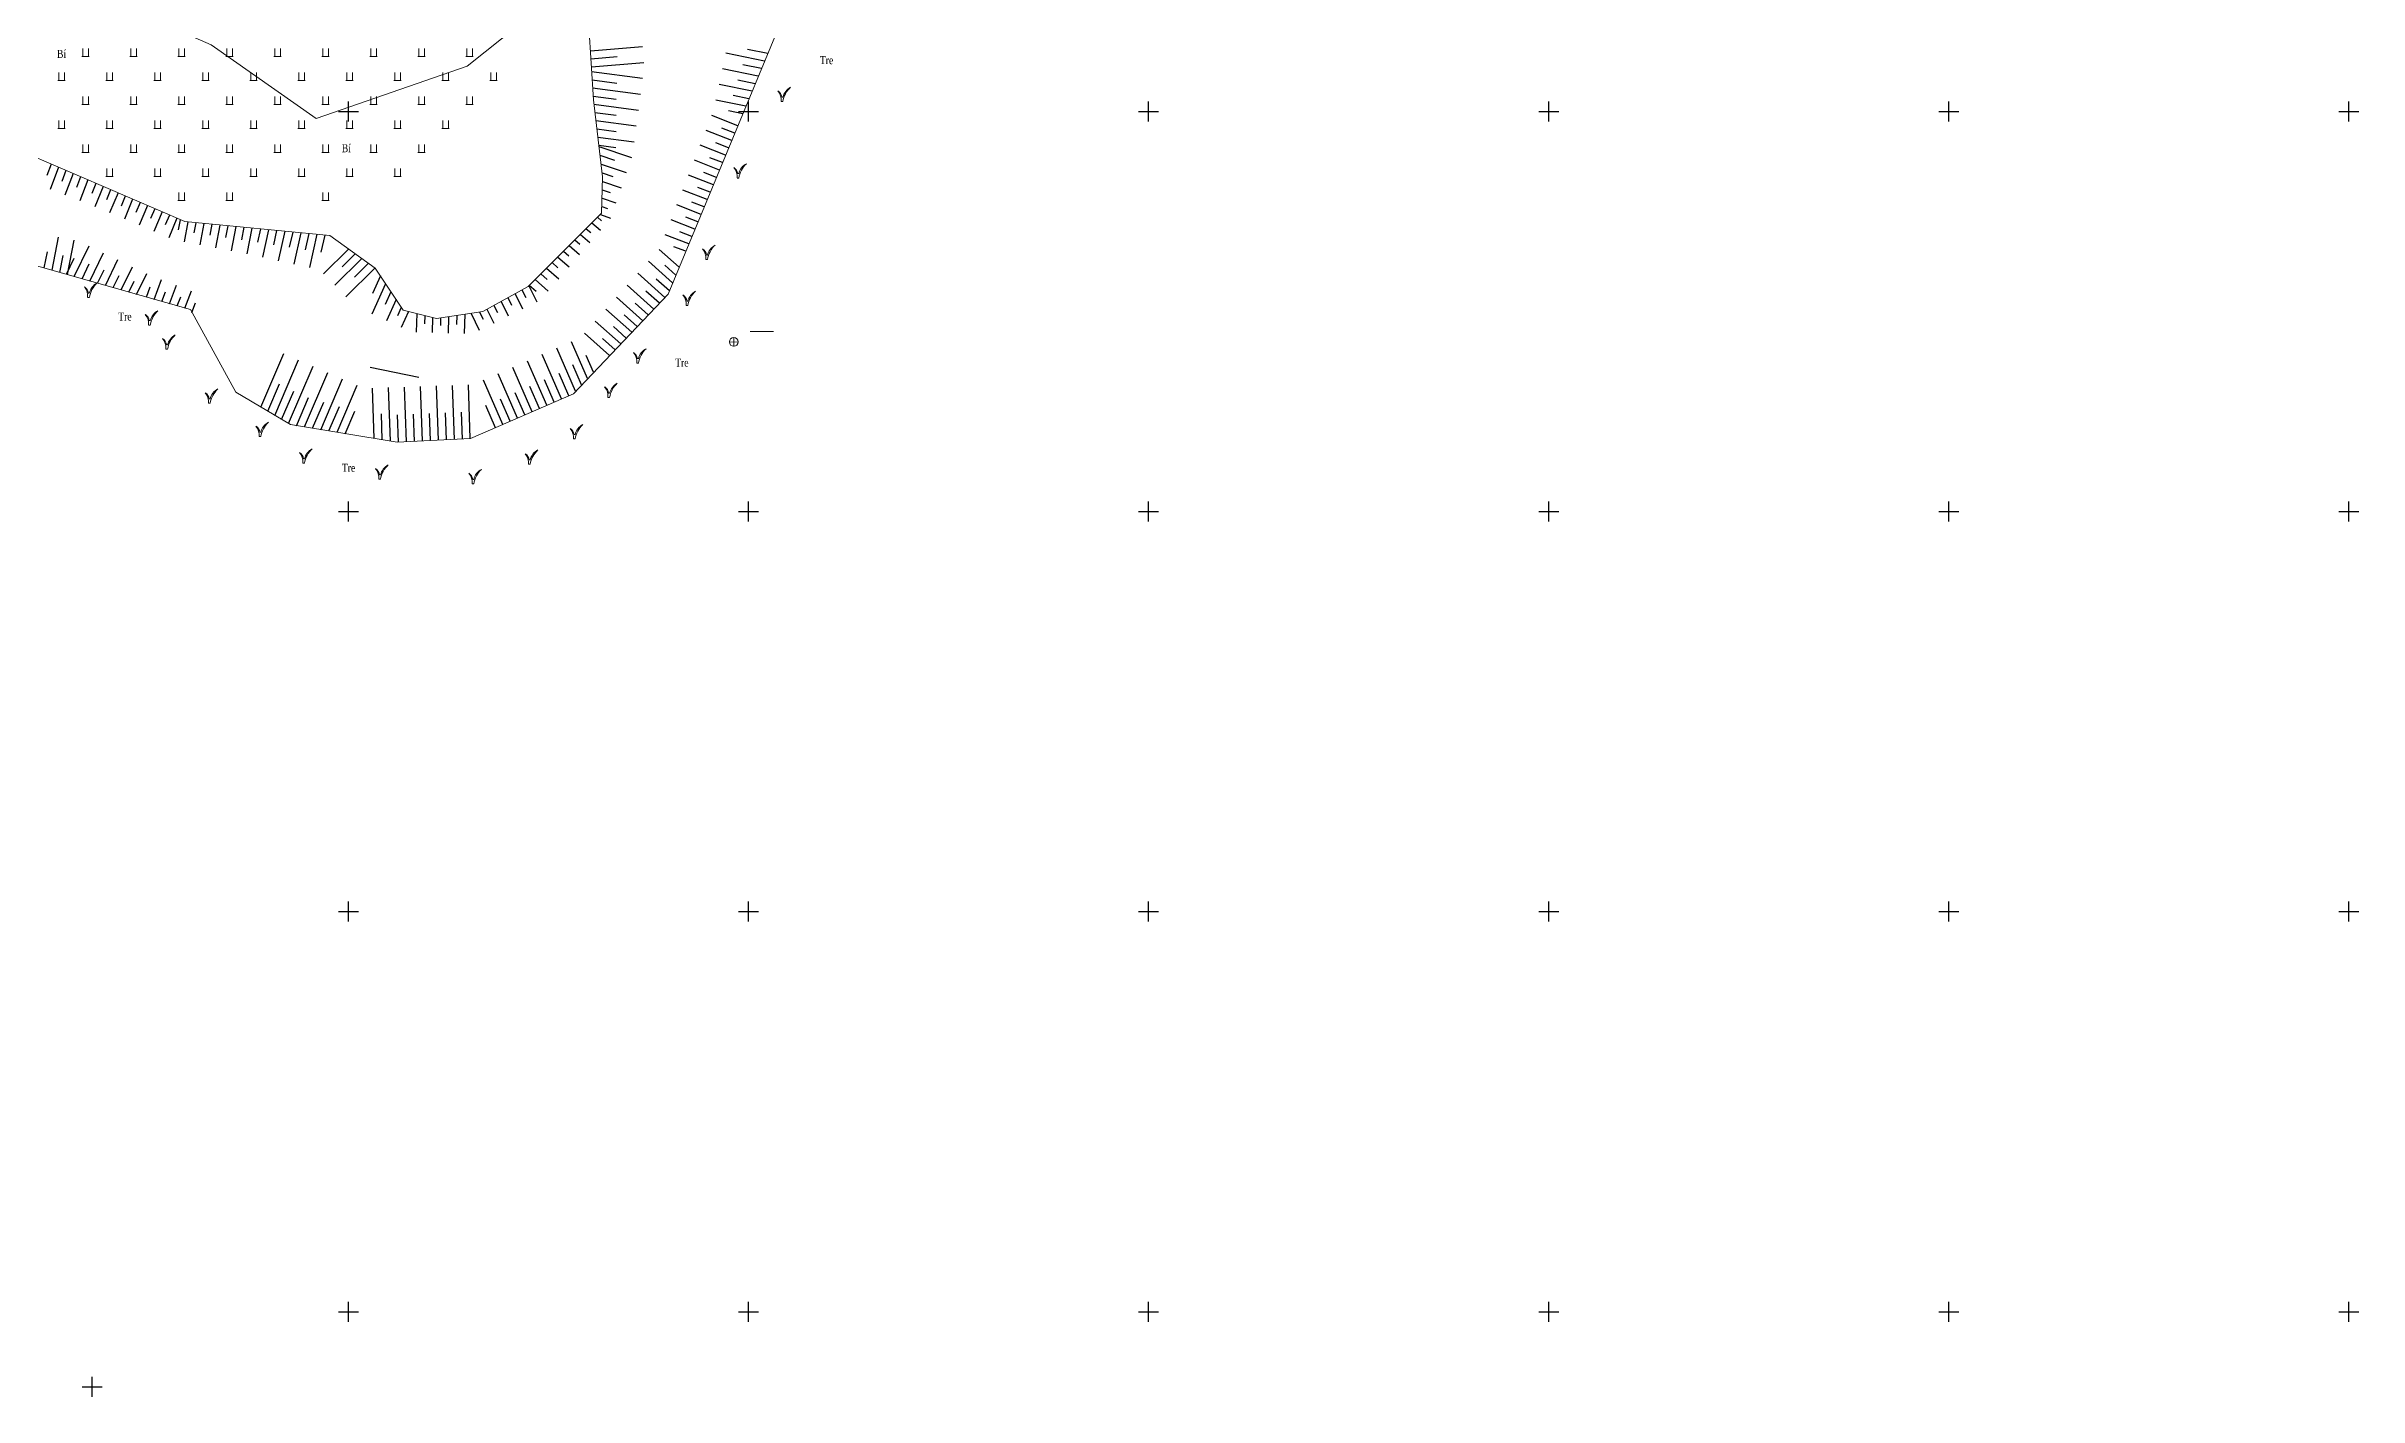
# Model space of a CAD drawing. Header units: metres. Extents: x 585499 to 586851, y 1565849 to 1566901.
# Drawn here: x 586262.2 to 586551.2, y 1566039.4 to 1566208.1 of the extents above; entities that cross this region are included whole.
import ezdxf

# ---------------------------------------------------------------- set-up
doc = ezdxf.new("R2010")
doc.units = ezdxf.units.M
for name, color, linetype, lineweight in [('59', 7, 'Continuous', 0), ('chem', 50, 'Continuous', 0), ('Coso', 7, 'Continuous', 0), ('duong bo', 97, 'Continuous', 0), ('Ghi chu', 2, 'Continuous', 5), ('text', 7, 'Continuous', 0), ('ThucVat', 90, 'Continuous', 0), ('thuy van', 111, 'Continuous', 0)]:
    doc.layers.add(name, color=color, linetype=linetype, lineweight=lineweight)
doc.layers.add('K_HUNG', color=7, linetype='Continuous')
doc.layers.add('taluy', color=15, linetype='Continuous')
doc.styles.add('ghi chu', font='times.ttf', dxfattribs={"height": 1})
doc.styles.get("Standard").update_dxf_attribs({"font": 'simplex.shx'})
doc.dimstyles.get("Standard").update_dxf_attribs({"dimtxt": 0.18, "dimasz": 0.18, "dimexe": 0.18, "dimexo": 0.0625, "dimgap": 0.09, "dimtad": 0, "dimtih": 1, "dimtoh": 1, "dimdec": 4, "dimzin": 0, "dimdsep": 46, "dimtxsty": 'Standard', "dimcen": 0.09, "dimadec": 0, "dimazin": 0, "dimtfac": 1, "dimtdec": 4, "dimtofl": 0, "dimtmove": 0, "dimatfit": 3, "dimfxl": 1, "dimtolj": 1, "dimtzin": 0, "dimarcsym": 0})

# ---------------------------------------------------------------- blocks, each defined once
blk = doc.blocks.new('fdsa')
at = {"layer": 'ThucVat', "color": 8}
for p, q in [((586981.43, 1565459.99), (586981.43, 1565458.99)), ((586982.13, 1565459.99), (586982.13, 1565458.99))]:
    blk.add_line(p, q, dxfattribs=at)
blk.add_lwpolyline([(586981.33, 1565458.99), (586982.23, 1565458.99)], dxfattribs=at)
blk = doc.blocks.new('tre')
at = {"layer": 'Ghi chu', "color": 8}
blk.add_line((-0.5, 2.2), (0, 2.2), dxfattribs=at)
at = {"layer": 'Ghi chu'}
blk.add_line((-0.8, 0), (0, 0), dxfattribs=at)
at = {"layer": 'Ghi chu', "color": 8}
for centre, major_axis, start_param, end_param in [((-4.8, 1.6), (3.08, 3.08), 5.627469, 6.498728), ((-7.9, 0.7), (-5.02, 5.02), 3.830367, 4.628632), ((7.6, 0.3), (-5.53, 5.53), -0.284539, 0.544452), ((12.6, -2.1), (-9.02, 9.02), -0.027251, 0.620222)]:
    blk.add_ellipse(centre, major_axis=major_axis, ratio=1, start_param=start_param, end_param=end_param, dxfattribs=at)
blk = doc.blocks.new('06')
at = {"layer": '59', "color": 6, "linetype": 'Continuous'}
for p, q in [((1.6, -1.6), (-1.6, 1.6)), ((-1.6, -1.6), (1.5, 1.6))]:
    blk.add_line(p, q, dxfattribs=at)
blk.add_circle((0, 0), 2.2, dxfattribs=at)

msp = doc.modelspace()

# ---------------------------------------------------------------- linework, layer by layer
at = {"layer": 'chem', "color": 8}
msp.add_line((586350.2, 1566172.52), (586353.11, 1566172.52), dxfattribs=at)
at = {"layer": 'duong bo', "color": 8, "elevation": 14.25}
msp.add_lwpolyline([(586258.3, 1566220.67), (586265.05, 1566226.07), (586278, 1566229.79), (586300.38, 1566227.2), (586322.04, 1566223.78), (586323.15, 1566223.45), (586321.38, 1566210.88), (586314.83, 1566205.64), (586295.96, 1566199.1), (586282.81, 1566208.34), (586269, 1566214.42), (586258.3, 1566220.67)], dxfattribs=at)
at = {"layer": 'K_HUNG', "color": 8}
for p, q in [((586300, 1566198.75), (586300, 1566201.25)), ((586350, 1566198.75), (586350, 1566201.25)), ((586400, 1566198.75), (586400, 1566201.25)), ((586450, 1566198.75), (586450, 1566201.25)), ((586500, 1566198.75), (586500, 1566201.25)), ((586550, 1566198.75), (586550, 1566201.25)), ((586298.75, 1566200), (586301.25, 1566200)), ((586348.75, 1566200), (586351.25, 1566200)), ((586398.75, 1566200), (586401.25, 1566200)), ((586448.75, 1566200), (586451.25, 1566200)), ((586498.75, 1566200), (586501.25, 1566200)), ((586548.75, 1566200), (586551.25, 1566200)), ((586298.75, 1566150), (586301.25, 1566150)), ((586300, 1566148.75), (586300, 1566151.25)), ((586348.75, 1566150), (586351.25, 1566150)), ((586350, 1566148.75), (586350, 1566151.25)), ((586398.75, 1566150), (586401.25, 1566150)), ((586400, 1566148.75), (586400, 1566151.25)), ((586448.75, 1566150), (586451.25, 1566150)), ((586450, 1566148.75), (586450, 1566151.25)), ((586498.75, 1566150), (586501.25, 1566150)), ((586500, 1566148.75), (586500, 1566151.25)), ((586548.75, 1566150), (586551.25, 1566150)), ((586550, 1566148.75), (586550, 1566151.25)), ((586298.75, 1566100), (586301.25, 1566100)), ((586300, 1566098.75), (586300, 1566101.25)), ((586348.75, 1566100), (586351.25, 1566100)), ((586350, 1566098.75), (586350, 1566101.25)), ((586398.75, 1566100), (586401.25, 1566100)), ((586400, 1566098.75), (586400, 1566101.25)), ((586448.75, 1566100), (586451.25, 1566100)), ((586450, 1566098.75), (586450, 1566101.25)), ((586498.75, 1566100), (586501.25, 1566100)), ((586500, 1566098.75), (586500, 1566101.25)), ((586548.75, 1566100), (586551.25, 1566100)), ((586550, 1566098.75), (586550, 1566101.25)), ((586300, 1566048.75), (586300, 1566051.25)), ((586350, 1566048.75), (586350, 1566051.25)), ((586400, 1566048.75), (586400, 1566051.25)), ((586450, 1566048.75), (586450, 1566051.25)), ((586500, 1566048.75), (586500, 1566051.25)), ((586550, 1566048.75), (586550, 1566051.25)), ((586298.75, 1566050), (586301.25, 1566050)), ((586348.75, 1566050), (586351.25, 1566050)), ((586398.75, 1566050), (586401.25, 1566050)), ((586448.75, 1566050), (586451.25, 1566050)), ((586498.75, 1566050), (586501.25, 1566050)), ((586548.75, 1566050), (586551.25, 1566050)), ((586266.7, 1566040.63), (586269.2, 1566040.63)), ((586267.95, 1566039.38), (586267.95, 1566041.88))]:
    msp.add_line(p, q, dxfattribs=at)
at = {"layer": 'taluy', "color": 8}
for p, q in [((586330.22, 1566207.57), (586336.74, 1566208.12)), ((586330.28, 1566206.58), (586333.55, 1566206.85)), ((586351.99, 1566206.3), (586347.13, 1566207.3)), ((586352.38, 1566207.24), (586349.86, 1566207.76)), ((586330.34, 1566205.58), (586336.91, 1566206.12)), ((586330.38, 1566204.98), (586336.74, 1566204.14)), ((586330.44, 1566203.96), (586333.53, 1566203.55)), ((586351.21, 1566204.41), (586346.73, 1566205.34)), ((586351.6, 1566205.36), (586349.27, 1566205.84)), ((586330.5, 1566202.94), (586336.48, 1566202.15)), ((586330.56, 1566201.93), (586333.46, 1566201.54)), ((586349.65, 1566200.65), (586345.92, 1566201.42)), ((586350.43, 1566202.53), (586346.33, 1566203.38)), ((586350.04, 1566201.59), (586348.08, 1566202)), ((586350.82, 1566203.47), (586348.67, 1566203.92)), ((586330.65, 1566200.9), (586336.22, 1566200.17)), ((586330.78, 1566199.88), (586333.43, 1566199.53)), ((586330.9, 1566198.85), (586335.96, 1566198.19)), ((586348.65, 1566198.22), (586345.42, 1566199.49)), ((586349.26, 1566199.71), (586347.49, 1566200.08)), ((586331.03, 1566197.83), (586333.43, 1566197.51)), ((586331.15, 1566196.8), (586335.7, 1566196.21)), ((586331.27, 1566195.78), (586333.42, 1566195.5)), ((586331.29, 1566195.63), (586335.34, 1566194.25)), ((586347.12, 1566194.53), (586343.96, 1566195.77)), ((586347.88, 1566196.38), (586344.69, 1566197.63)), ((586347.5, 1566195.45), (586345.91, 1566196.08)), ((586348.26, 1566197.3), (586346.66, 1566197.93)), ((586262.82, 1566193.42), (586262.28, 1566192)), ((586263.73, 1566193.02), (586262.68, 1566190.24)), ((586264.65, 1566192.63), (586264.14, 1566191.25)), ((586331.42, 1566194.53), (586333.22, 1566193.91)), ((586331.56, 1566193.43), (586334.69, 1566192.35)), ((586346.35, 1566192.68), (586343.23, 1566193.91)), ((586346.73, 1566193.6), (586345.16, 1566194.22)), ((586265.57, 1566192.23), (586264.55, 1566189.53)), ((586266.49, 1566191.83), (586265.99, 1566190.51)), ((586267.41, 1566191.44), (586266.42, 1566188.82)), ((586268.42, 1566191), (586267.89, 1566189.74)), ((586269.34, 1566190.61), (586268.28, 1566188.08)), ((586270.26, 1566190.21), (586269.73, 1566188.95)), ((586271.18, 1566189.82), (586270.13, 1566187.31)), ((586331.69, 1566192.32), (586333.03, 1566191.87)), ((586331.71, 1566190.2), (586332.71, 1566189.86)), ((586331.74, 1566191.25), (586334.05, 1566190.46)), ((586344.82, 1566188.98), (586341.76, 1566190.18)), ((586345.59, 1566190.83), (586342.5, 1566192.04)), ((586345.2, 1566189.91), (586343.67, 1566190.51)), ((586345.97, 1566191.76), (586344.41, 1566192.37)), ((586272.09, 1566189.42), (586271.57, 1566188.17)), ((586273.01, 1566189.03), (586271.97, 1566186.54)), ((586273.93, 1566188.63), (586273.41, 1566187.39)), ((586274.85, 1566188.23), (586273.82, 1566185.77)), ((586275.77, 1566187.84), (586275.25, 1566186.61)), ((586276.69, 1566187.44), (586275.66, 1566185)), ((586277.6, 1566187.05), (586277.09, 1566185.83)), ((586278.52, 1566186.65), (586277.51, 1566184.22)), ((586331.12, 1566186.77), (586331.62, 1566186.34)), ((586331.47, 1566187.12), (586332.75, 1566186.68)), ((586331.65, 1566188.11), (586332.36, 1566187.87)), ((586331.68, 1566189.16), (586333.4, 1566188.57)), ((586344.05, 1566187.14), (586341.03, 1566188.32)), ((586343.67, 1566186.21), (586342.17, 1566186.8)), ((586344.44, 1566188.06), (586342.92, 1566188.66)), ((586262.93, 1566180.16), (586263.74, 1566184.29)), ((586264.86, 1566179.61), (586265.71, 1566183.9)), ((586278.95, 1566186.47), (586278.7, 1566185.19)), ((586279.91, 1566186.19), (586279.43, 1566183.72)), ((586280.91, 1566186.09), (586280.66, 1566184.81)), ((586281.91, 1566186), (586281.4, 1566183.34)), ((586282.92, 1566185.9), (586282.65, 1566184.52)), ((586283.92, 1566185.8), (586283.36, 1566182.95)), ((586284.92, 1566185.71), (586284.63, 1566184.24)), ((586285.92, 1566185.61), (586285.32, 1566182.57)), ((586286.92, 1566185.52), (586286.61, 1566183.95)), ((586287.92, 1566185.42), (586287.29, 1566182.19)), ((586289, 1566185.32), (586288.63, 1566183.65)), ((586290, 1566185.22), (586289.24, 1566181.77)), ((586291, 1566185.13), (586290.61, 1566183.34)), ((586292.01, 1566185.03), (586291.19, 1566181.34)), ((586293.01, 1566184.93), (586292.59, 1566183.03)), ((586294.01, 1566184.84), (586293.15, 1566180.91)), ((586295.02, 1566184.74), (586294.57, 1566182.72)), ((586296.02, 1566184.65), (586295.1, 1566180.48)), ((586297.02, 1566184.55), (586296.55, 1566182.41)), ((586328.27, 1566183.94), (586328.89, 1566183.4)), ((586328.98, 1566184.64), (586330.17, 1566183.63)), ((586329.69, 1566185.35), (586330.26, 1566184.87)), ((586330.4, 1566186.06), (586331.47, 1566185.15)), ((586342.52, 1566183.44), (586339.57, 1566184.6)), ((586343.29, 1566185.29), (586340.3, 1566186.46)), ((586342.91, 1566184.36), (586341.42, 1566184.95)), ((586261.96, 1566180.44), (586262.36, 1566182.46)), ((586263.89, 1566179.89), (586264.31, 1566181.99)), ((586264.72, 1566179.65), (586265.7, 1566181.66)), ((586265.7, 1566179.37), (586267.57, 1566183.22)), ((586266.68, 1566179.09), (586267.57, 1566180.94)), ((586267.65, 1566178.81), (586269.37, 1566182.35)), ((586269.61, 1566178.26), (586271.17, 1566181.48)), ((586300, 1566182.8), (586296.86, 1566179.7)), ((586301.65, 1566181.61), (586298.26, 1566178.27)), ((586300.82, 1566182.2), (586299.19, 1566180.6)), ((586302.47, 1566181.02), (586300.72, 1566179.29)), ((586325.43, 1566181.11), (586326.17, 1566180.47)), ((586326.14, 1566181.81), (586327.56, 1566180.59)), ((586326.85, 1566182.52), (586327.53, 1566181.94)), ((586327.56, 1566183.23), (586328.86, 1566182.11)), ((586340.5, 1566178.57), (586337.47, 1566181.27)), ((586341.31, 1566180.52), (586338.8, 1566182.76)), ((586342.14, 1566182.52), (586340.67, 1566183.09)), ((586268.63, 1566178.54), (586269.45, 1566180.22)), ((586270.58, 1566177.98), (586271.33, 1566179.51)), ((586271.56, 1566177.7), (586272.97, 1566180.6)), ((586272.54, 1566177.42), (586273.2, 1566178.79)), ((586273.51, 1566177.14), (586274.77, 1566179.73)), ((586274.73, 1566176.8), (586275.21, 1566178.08)), ((586275.69, 1566176.52), (586276.63, 1566179.01)), ((586277.62, 1566175.97), (586278.5, 1566178.3)), ((586303.29, 1566180.42), (586299.67, 1566176.85)), ((586304.62, 1566178.46), (586302.92, 1566174.65)), ((586303.97, 1566179.44), (586302.99, 1566177.25)), ((586322.53, 1566178.22), (586323.52, 1566176.21)), ((586322.58, 1566178.28), (586323.44, 1566177.54)), ((586323.3, 1566178.98), (586324.96, 1566177.56)), ((586324.01, 1566179.69), (586324.81, 1566179)), ((586324.72, 1566180.4), (586326.26, 1566179.08)), ((586338.15, 1566175.3), (586334.81, 1566178.28)), ((586339.53, 1566176.75), (586336.14, 1566179.78)), ((586340.1, 1566177.59), (586338.45, 1566179.05)), ((586340.91, 1566179.54), (586339.52, 1566180.78)), ((586276.66, 1566176.25), (586277.11, 1566177.45)), ((586278.59, 1566175.7), (586279.01, 1566176.82)), ((586279.55, 1566175.42), (586280.37, 1566177.6)), ((586280.42, 1566174.89), (586280.87, 1566176.07)), ((586305.28, 1566177.47), (586304.56, 1566175.86)), ((586305.94, 1566176.49), (586304.75, 1566173.83)), ((586306.59, 1566175.51), (586306.13, 1566174.47)), ((586317.29, 1566175.28), (586318.14, 1566173.56)), ((586318.17, 1566175.76), (586318.6, 1566174.88)), ((586319.05, 1566176.25), (586319.93, 1566174.45)), ((586319.92, 1566176.73), (586320.38, 1566175.81)), ((586320.8, 1566177.22), (586321.73, 1566175.33)), ((586321.67, 1566177.7), (586322.15, 1566176.74)), ((586335.39, 1566172.41), (586332.15, 1566175.29)), ((586336.77, 1566173.85), (586333.48, 1566176.79)), ((586337.46, 1566174.58), (586335.8, 1566176.06)), ((586338.84, 1566176.03), (586337.16, 1566177.53)), ((586307.47, 1566175.01), (586306.58, 1566173.02)), ((586308.51, 1566174.75), (586308.45, 1566172.41)), ((586309.51, 1566174.5), (586309.48, 1566173.44)), ((586310.5, 1566174.24), (586310.45, 1566172.36)), ((586311.5, 1566174.19), (586311.47, 1566173.26)), ((586312.5, 1566174.35), (586312.45, 1566172.3)), ((586313.51, 1566174.5), (586313.48, 1566173.39)), ((586314.51, 1566174.65), (586314.45, 1566172.25)), ((586315.31, 1566174.77), (586316.34, 1566172.68)), ((586316.35, 1566174.93), (586316.8, 1566174.03)), ((586332.63, 1566169.51), (586329.49, 1566172.31)), ((586334.01, 1566170.96), (586330.82, 1566173.8)), ((586334.7, 1566171.68), (586333.09, 1566173.11)), ((586336.08, 1566173.13), (586334.45, 1566174.59)), ((586289.02, 1566163.06), (586291.89, 1566169.74)), ((586326.62, 1566164.08), (586324.21, 1566169.61)), ((586328.38, 1566165.04), (586326.04, 1566170.41)), ((586329.88, 1566166.61), (586327.87, 1566171.21)), ((586330.63, 1566167.4), (586329.71, 1566169.5)), ((586333.32, 1566170.23), (586331.74, 1566171.64)), ((586290.76, 1566162.02), (586293.73, 1566168.95)), ((586292.49, 1566160.99), (586295.57, 1566168.16)), ((586294.48, 1566160.57), (586297.41, 1566167.37)), ((586296.52, 1566160.23), (586299.24, 1566166.58)), ((586319.29, 1566160.88), (586316.87, 1566166.41)), ((586321.12, 1566161.68), (586318.71, 1566167.21)), ((586322.95, 1566162.48), (586320.54, 1566168.01)), ((586324.79, 1566163.28), (586322.37, 1566168.81)), ((586325.7, 1566163.68), (586324.5, 1566166.45)), ((586327.53, 1566164.48), (586326.33, 1566167.25)), ((586329.13, 1566165.83), (586328.04, 1566168.32)), ((586289.89, 1566162.54), (586291.35, 1566165.94)), ((586291.62, 1566161.51), (586293.14, 1566165.03)), ((586293.47, 1566160.73), (586294.98, 1566164.25)), ((586295.5, 1566160.4), (586296.91, 1566163.69)), ((586298.55, 1566159.9), (586301.08, 1566165.79)), ((586303.21, 1566159.13), (586303, 1566165.42)), ((586305.22, 1566158.8), (586305, 1566165.49)), ((586307.22, 1566158.72), (586307, 1566165.56)), ((586309.22, 1566158.82), (586309, 1566165.62)), ((586311.22, 1566158.91), (586311, 1566165.69)), ((586313.22, 1566159.01), (586312.99, 1566165.75)), ((586315.21, 1566159.11), (586314.99, 1566165.82)), ((586320.21, 1566161.28), (586319, 1566164.04)), ((586322.04, 1566162.08), (586320.83, 1566164.84)), ((586323.87, 1566162.88), (586322.66, 1566165.64)), ((586297.53, 1566160.07), (586298.85, 1566163.12)), ((586299.57, 1566159.73), (586300.78, 1566162.56)), ((586304.21, 1566158.97), (586304.11, 1566162.21)), ((586306.22, 1566158.67), (586306.11, 1566162.1)), ((586308.22, 1566158.77), (586308.11, 1566162.18)), ((586310.22, 1566158.87), (586310.11, 1566162.26)), ((586312.22, 1566158.96), (586312.11, 1566162.34)), ((586314.22, 1566159.06), (586314.1, 1566162.42)), ((586318.37, 1566160.48), (586317.17, 1566163.24))]:
    msp.add_line(p, q, dxfattribs=at)
at = {"layer": 'thuy van', "color": 8, "elevation": 14.25}
for points in [[(586251.87, 1566183.31), (586280.24, 1566175.23), (586280.24, 1566175.23), (586285.89, 1566164.92), (586292.72, 1566160.86), (586306.06, 1566158.66), (586315.25, 1566159.11), (586328.09, 1566164.73), (586339.93, 1566177.17), (586361.55, 1566229.38)], [(586246.57, 1566200.41), (586279.51, 1566186.23), (586297.66, 1566184.49), (586303.33, 1566180.4), (586306.81, 1566175.18), (586311, 1566174.12), (586316.79, 1566175), (586322.43, 1566178.12), (586331.62, 1566187.27), (586331.75, 1566191.82), (586330.59, 1566201.46), (586330.04, 1566210.6)]]:
    msp.add_lwpolyline(points, dxfattribs=at)

# ---------------------------------------------------------------- block references
at = {"layer": 'Coso', "color": 8, "linetype": 'Continuous', "xscale": 0.2499999999548433, "yscale": 0.2499999999548433, "zscale": 0.2499999999548433, "rotation": 135.370705478365}
msp.add_blockref('06', (586348.14, 1566171.2, 12.2), dxfattribs=at)
at = {"layer": 'ThucVat', "color": 8}
for p in [(-714.66, 747.87), (-708.66, 747.87), (-702.66, 747.87), (-696.66, 747.87), (-690.66, 747.87), (-684.66, 747.87), (-678.66, 747.87), (-672.66, 747.87), (-666.66, 747.87), (-717.66, 744.87), (-711.66, 744.87), (-705.66, 744.87), (-699.66, 744.87), (-693.66, 744.87), (-687.66, 744.87), (-681.66, 744.87), (-675.66, 744.87), (-669.66, 744.87), (-663.66, 744.87), (-714.66, 741.87), (-708.66, 741.87), (-702.66, 741.87), (-696.66, 741.87), (-690.66, 741.87), (-684.66, 741.87), (-678.66, 741.87), (-672.66, 741.87), (-666.66, 741.87), (-717.66, 738.87), (-711.66, 738.87), (-705.66, 738.87), (-699.66, 738.87), (-693.66, 738.87), (-687.66, 738.87), (-681.66, 738.87), (-675.66, 738.87), (-669.66, 738.87), (-714.66, 735.87), (-708.66, 735.87), (-702.66, 735.87), (-696.66, 735.87), (-690.66, 735.87), (-684.66, 735.87), (-678.66, 735.87), (-672.66, 735.87), (-711.66, 732.87), (-705.66, 732.87), (-699.66, 732.87), (-693.66, 732.87), (-687.66, 732.87), (-681.66, 732.87), (-675.66, 732.87), (-702.66, 729.87), (-696.66, 729.87), (-684.66, 729.87)]:
    msp.add_blockref('fdsa', p, dxfattribs=at)
at = {"layer": 'ThucVat', "color": 8, "xscale": 0.25, "yscale": 0.25, "zscale": 0.25}
for p in [(586354.28, 1566201.24), (586348.76, 1566191.68), (586344.85, 1566181.5), (586267.59, 1566176.76), (586275.21, 1566173.31), (586342.4, 1566175.75), (586277.37, 1566170.29), (586336.22, 1566168.56), (586282.69, 1566163.53), (586332.62, 1566164.25), (586289.02, 1566159.36), (586328.3, 1566159.07), (586294.49, 1566156.05), (586322.69, 1566155.91), (586303.99, 1566154.04), (586315.64, 1566153.47)]:
    msp.add_blockref('tre', p, dxfattribs=at)

# ---------------------------------------------------------------- texts
at = {"layer": 'text', "color": 8, "style": 'ghi chu', "width": 0.8}
for s, p in [('Bí', (586263.55, 1566206.69, 14.25)), ('Tre', (586358.9, 1566205.91, 14.25)), ('Bí', (586299.15, 1566194.91, 14.25)), ('Tre', (586271.2, 1566173.87, 14.25)), ('Tre', (586340.81, 1566168.12, 14.25)), ('Tre', (586299.15, 1566154.97, 14.25))]:
    msp.add_text(s, height=1, dxfattribs=at).set_placement(p)

# ---------------------------------------------------------------- leaders
at = {"layer": 'thuy van', "color": 8}
msp.add_leader([(586302.69, 1566168.05, 14.25), (586308.79, 1566166.78, 14.25)], dimstyle='Standard', dxfattribs=at)
msp.add_leader([(586302.69, 1566168.05, 14.25), (586308.79, 1566166.78, 14.25)], dimstyle='Standard', dxfattribs=at)

doc.saveas('drawing.dxf')
